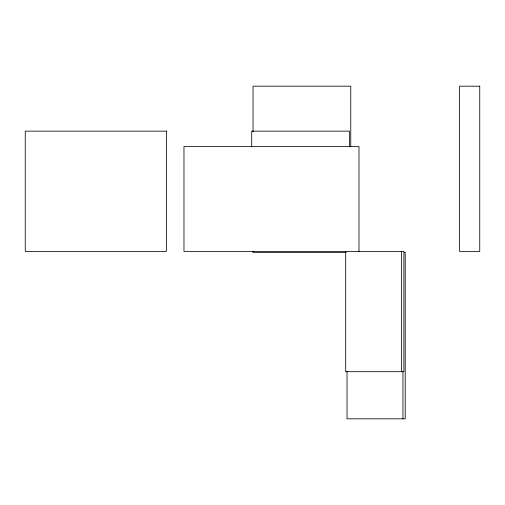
<?xml version="1.0" encoding="UTF-8"?>
<svg xmlns="http://www.w3.org/2000/svg" width="505" height="505" viewBox="0 0 505 505"><rect width="100%" height="100%" fill="white"/><g stroke="black" fill="none" stroke-linecap="round" stroke-linejoin="round"><path stroke-width="0.76" d="M346.222 252.5L253.049 252.5L253.049 250.922M404.335 252.5L405.218 252.5L405.218 418.815L347.023 418.815L347.023 371.522M402.958 371.522L402.958 418.815M401.62 251.421L401.62 371.693M358.986 251.421L358.986 146.551L183.971 146.551L183.971 251.421L403.88 251.421L403.88 371.693L345.691 371.693L345.691 251.421M350.767 146.879L350.767 86.185L253.049 86.185L253.049 131.9M349.428 146.867L349.428 131.142L251.711 131.142L251.711 146.867M479.75 86.185L459.601 86.185L459.601 251.421L479.75 251.421L479.75 86.185M166.36 131.142L25.25 131.142L25.25 251.421L166.36 251.421L166.36 131.142"/></g></svg>
